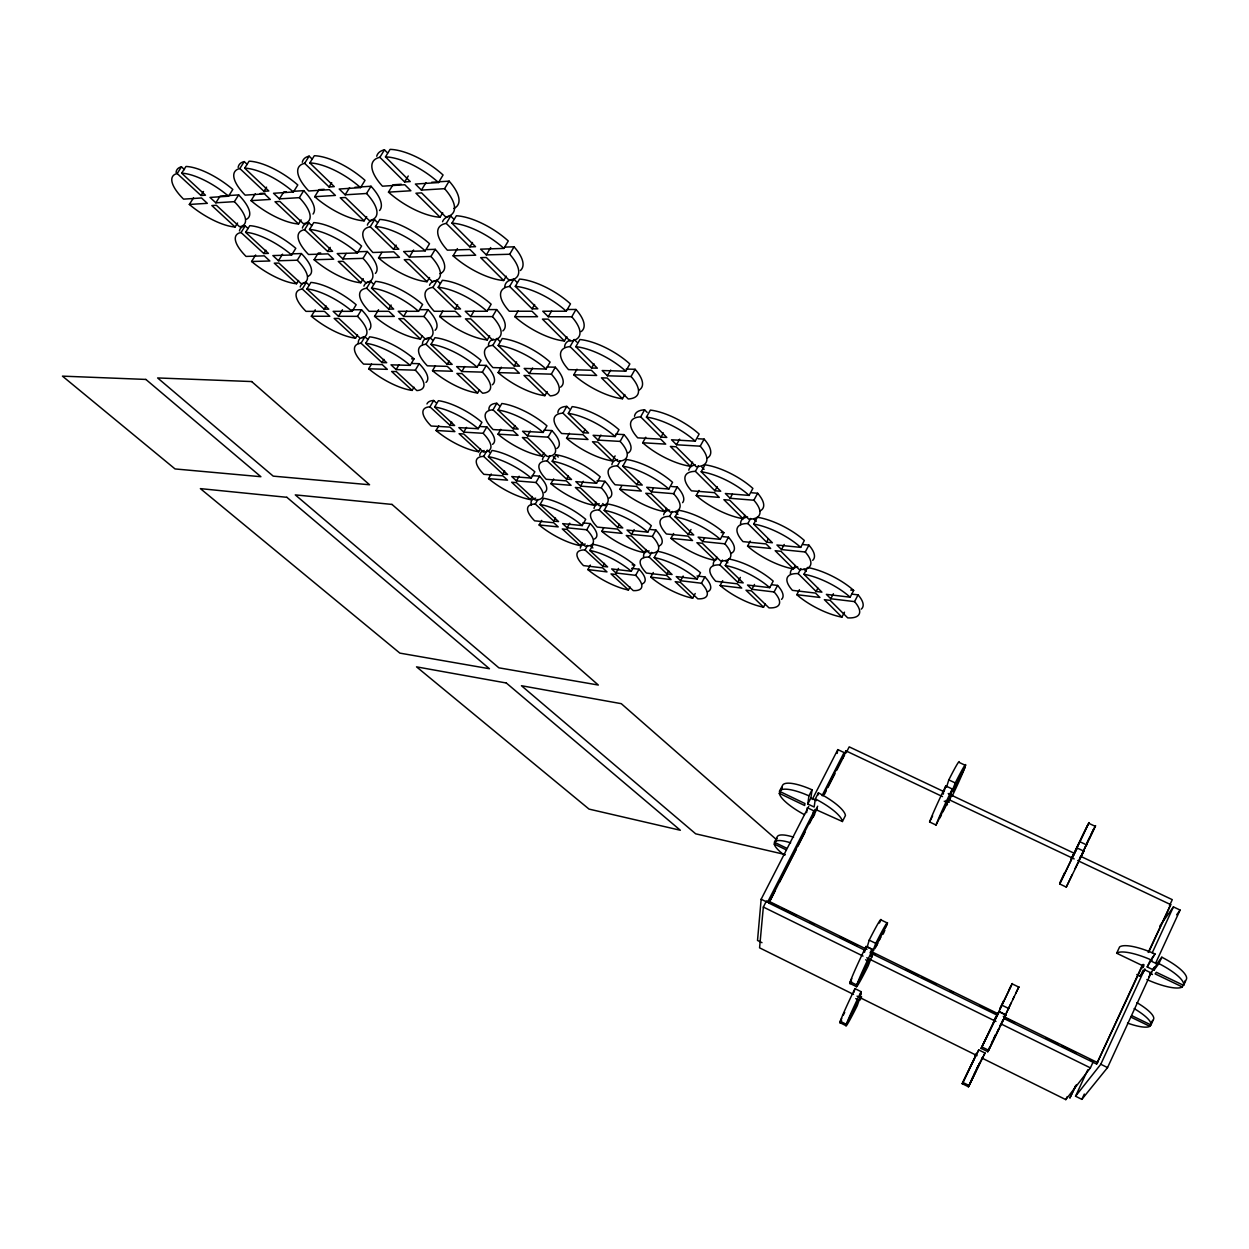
<?xml version="1.0" encoding="UTF-8"?>
<svg xmlns="http://www.w3.org/2000/svg" width="1249" height="1249" viewBox="0 0 1249 1249"><rect width="100%" height="100%" fill="white"/><g stroke="black" fill="none" stroke-linecap="round" stroke-linejoin="round"><path stroke-width="1.5" d="M808.743 806.354L761.156 899.233L757.519 940.45L761.984 942.667M778.705 906.961L766.464 900.951L763.342 907.055L759.579 947.835L853.535 994.407M864.745 950.161L768.853 903.074L817.673 806.198M806.62 812.646L807.291 807.697L813.599 810.726L812.584 817.611M816.674 809.961L842.404 821.514L845.448 815.519A35.144 9.586 27.1 0 0 818.423 792.865L815.332 798.907L814.145 807.026L807.806 803.981L808.93 795.847L812.037 789.805A35.144 9.586 27.1 0 0 782.561 785.356L779.485 791.304L804.934 803.529L804.668 805.511L779.282 793.318L782.358 787.385M807.806 803.981L810.882 798.002L812.037 789.805M818.126 794.926L818.423 792.865M837.189 753.412L837.814 749.603L844.09 752.569L843.106 758.284M845.589 752.975L845.963 750.868L942.511 796.581M854.004 992.284L854.972 988.63L861.092 991.675L859.499 997.467L861.295 993.814M864.527 952.3L864.964 950.645M865.182 949.802L866.072 946.445L872.645 949.662L870.818 956.328L875.768 943.37A35.706 1.561 -64.2 0 1 887.461 923.058L880.982 919.904A35.675 1.655 -64.2 0 0 869.195 940.154L867.009 947.679M851.412 980.215L849.851 983.369L856.33 986.585L869.273 959.763L856.752 985.024L850.241 981.808A35.675 1.655 -64.2 0 1 866.072 946.445M860.202 997.202L857.22 1005.742A33.333 1.358 -64.2 0 1 845.995 1025.663L839.937 1022.65L841.404 1019.699M860.842 997.155L860.061 999.981A33.333 1.358 -64.2 0 0 861.623 996.78M871.911 957.265L872.364 955.626M872.598 954.814L873.051 953.174L868.196 965.836A35.706 1.561 -64.2 0 1 856.33 986.585M874.878 948.709L887.461 923.058M943.229 794.192L943.541 793.177M944.182 791.117L945.79 785.933L952.284 789.009L949.646 797.237L955.282 782.951A34.988 1.499 -64.4 0 1 965.555 765.434L959.154 762.421A34.972 1.592 -64.4 0 0 948.803 779.891L946.523 787.182M947.507 802.498L948.069 800.734L936.032 825.043L929.599 821.967A34.972 1.592 -64.4 0 1 945.79 785.933M947.148 805.012L947.476 804.013M948.116 802.014L951.395 795.035L948.21 793.521M950.099 799.079L951.395 795.035M989.864 1046.756L987.678 1051.845L995.515 1035.577M1146.863 979.544A37.329 9.82 24.8 0 0 1182.319 986.944L1185.192 980.637M1182.319 986.944L1155.138 973.877L1156.355 972.284L1183.615 985.367L1186.503 979.044A37.298 9.914 24.8 0 0 1161.835 957.218L1156.839 963.853L1153.935 970.161L1147.207 966.929L1150.11 960.637M1127.504 1023.072A34.769 8.556 25.2 0 0 1149.845 1026.319L1152.546 1020.402M1131.937 1015.718L1150.969 1024.945L1153.67 1019.028A34.738 8.634 25.1 0 0 1136.918 1002.635M1153.935 970.161L1158.9 963.588L1161.835 957.218M1060.073 882.434L1064.648 872.661M1169.439 905.822L1172.28 899.655L1080.978 856.471M1004.227 1018.669L1096.622 1064.039L1142.46 964.852M1148.19 952.456L1170.703 904.635L1077.668 860.577M1096.622 1064.039L1143.132 964.337M1148.815 952.05L1170.703 904.635M1087.785 1069.784L1075.545 1096.232L1081.853 1099.354L1084.304 1094.062M1144.006 964.696L1142.554 967.834L1143.741 966.226L1116.668 953.221L1119.588 946.961A37.298 9.914 24.8 0 1 1155.013 953.955L1147.207 966.929M1136.793 974.517A37.329 9.82 24.8 0 0 1140.243 976.343L1143.1 970.145M1075.545 1096.232L1100.791 1064.257L1144.865 968.787M1152.203 952.878L1173.42 906.899L1180.086 910.053L1155.637 963.151M1081.853 1099.354L1107.551 1067.583L1151.562 972.003M1148.658 977.171L1154.56 966.898M982.292 1058.231L1065.803 1099.635L1067.208 1096.622M1075.53 1085.803L1069.831 1098.105L1076.482 1084.585M1065.803 1099.635L1090.408 1067.879L1093.375 1061.463L1089.877 1059.745M973.283 1075.92L968.35 1086.864L975.641 1071.72M991.487 1043.243L992.768 1040.464M973.892 1074.608L975.25 1071.72M993.423 1039.074L995.578 1034.469M1003.696 1018.684L1018.95 986.726L1015.671 993.423M1075.951 849.663L1089.019 822.56L1073.188 855.706L1077.184 848.009L1083.835 851.147L1079.761 858.812L1095.592 825.636L1089.347 838.563M999.138 1011.737L981.964 1046.974L988.63 1050.268L1005.867 1015.031L999.138 1011.737L995.906 1017.794L1012.283 983.494L999.809 1009.52M975.937 1070.268L978.061 1065.756M977.061 1068.707L978.498 1065.709M981.214 1059.933L981.917 1058.449M969.13 1085.553L985.039 1053.032L978.779 1049.941L962.932 1082.461L969.13 1085.553L980.512 1061.307M982.885 1056.779L982.167 1058.278L983.244 1056.326M997.03 1032.377L998.56 1029.16M1001.058 1023.837L1001.807 1022.244M1002.182 1021.448L1002.931 1019.871M1003.696 1018.294L1004.071 1017.498M1078.621 860.795L1080.791 856.236L1080.291 857.173M1085.412 846.619L1082.493 852.755L1083.383 851.1M1088.332 840.483L1094.155 828.259L1091.267 833.973M988.63 1050.268L999.356 1027.708M1003.322 1019.481L1002.572 1021.073L1005.867 1015.031M1011.112 1002.994L1006.444 1012.783M1012.642 999.809L1014.157 996.608M1071.361 859.437L1059.683 883.949L1066.271 887.087L1072.173 874.675M1075.108 868.492L1077.934 862.544M1084.959 847.79L1087.895 841.639M976.094 1054.64L962.167 1083.789L974.423 1058.371L973.752 1059.636M976.687 1053.719L975.969 1055.202L978.779 1049.941M1071.72 858.453L1074.249 853.145L1071.314 858.797M997.045 1015L997.436 1014.25L981.043 1048.567L994.235 1021.229L993.455 1022.697M976.312 1053.61L974.766 1056.857L976.125 1054.281M1071.158 858.969L1087.614 825.183M995.937 1016.717L994.282 1020.183L996.64 1015.749M1077.184 848.009L1059.683 883.949M1083.835 851.147L1066.271 887.087M1000.027 1008.224L1003.634 1000.777M1086.942 842.763L1089.253 838.048M854.972 988.63A33.317 1.436 -64.2 0 0 840.28 1021.292L846.354 1024.321L858.063 1000.636L845.995 1025.663M850.241 981.808L851.802 978.654M879.421 923.027L880.982 919.904M929.599 821.967L932.613 815.894M965.555 765.434L952.971 791.538L964.884 767.526A34.988 1.499 -64.4 0 1 952.081 796.316M876.142 946.617L877.688 943.495M879.234 940.356L880.795 937.234M882.34 934.111L883.886 931.005M885.416 927.882L886.962 924.775M939.935 817.876L941.434 814.848M942.933 811.819L945.93 805.761M840.28 1021.292L841.748 1018.325M843.216 1015.359L844.683 1012.408M1008.63 990.582L1011.237 985.383M815.035 809.383L767.495 902.356L761.156 899.233M822.076 795.613L844.09 752.569M822.966 795.832L845.963 750.868M768.853 903.074L775.036 891.005M779.438 882.372L796.206 849.585M797.955 846.135L805.012 832.334M809.43 823.716L817.361 808.181M824.418 794.38L826.182 790.929M827.946 787.479L835.003 773.677M836.768 770.227L844.714 754.693M813.193 817.111L814.707 814.161M846.213 752.725L849.211 746.855L944.025 791.694M812.256 799.485L837.814 749.603M786.292 848.024L774.427 842.263L777.3 836.658A32.864 8.368 27.1 0 1 793.568 837.173M784.606 855.315A32.896 8.29 27.1 0 1 774.239 844.027L777.112 838.438M844.496 612.166L841.904 617.147L824.356 599.661L830.148 600.363L847.712 617.88A40.296 13.88 27.2 0 0 854.55 601.612L858.063 594.852L852.083 594.149M854.55 601.612L830.788 598.755L826.385 594.368L850.147 597.194L853.676 590.418A40.265 13.989 27.2 0 0 807.525 567.514L803.966 574.259L821.92 592.151L816.112 591.464L798.173 573.603L800.843 568.56M830.788 598.755L833.411 593.743M816.112 591.464L817.876 588.123M841.904 617.147A40.296 13.88 27.2 0 1 796.815 594.68L799.438 589.731M765.247 603.97L763.545 607.17L745.996 590.199L751.43 590.855L768.978 607.857A38.875 13.005 27.9 0 0 774.099 591.964L777.581 585.422L771.976 584.766M802.92 544.533L808.915 545.126L805.277 551.996L781.515 549.576L776.925 545.001L800.703 547.374L804.34 540.489A41.014 14.598 27.7 0 0 757.347 517.242L753.678 524.08L772.382 542.737L766.574 542.175L747.87 523.55L750.633 518.444M750.259 541.114L747.573 546.125A41.045 14.488 27.7 0 0 793.458 568.919L795.238 565.547M781.515 549.576L784.231 544.47M774.099 591.964L751.898 589.294L747.495 585.032L769.712 587.654L773.193 581.113A38.844 13.099 27.9 0 0 728.776 559.006L725.279 565.516L743.202 582.877L737.769 582.253L719.846 564.907L722.484 560.036M766.574 542.175L768.4 538.772M751.898 589.294L754.49 584.438M737.769 582.253L740.376 577.397M763.545 607.17A38.875 13.005 27.9 0 1 720.127 585.469L722.703 580.691M697.004 575.992L704.889 576.913L701.47 583.236L680.611 580.738L676.224 576.585L697.083 579.052L700.502 572.729A37.595 12.318 28.4 0 0 657.661 551.324L654.211 557.616L672.071 574.509L666.982 573.916L649.121 557.054L651.697 552.339M722.859 536.648L728.448 537.195L724.873 543.83L702.687 541.566L698.113 537.132L720.298 539.349L723.889 532.714A39.578 13.661 28.4 0 0 678.707 510.279L675.084 516.883L693.741 534.962L688.324 534.431L669.667 516.383L672.384 511.45M653.289 572.51L650.76 577.147A37.626 12.24 28.4 0 0 692.695 598.162L695.209 593.509M751.664 492.777L757.643 493.246L753.881 500.224L730.134 498.289L725.357 493.511L749.103 495.4L752.882 488.421A41.826 15.253 28.3 0 0 705.014 464.815L701.204 471.763L720.72 491.232L714.928 490.779L695.412 471.341L698.456 465.815M673.633 533.495L670.978 538.35A39.609 13.552 28.4 0 0 715.146 560.364L716.91 557.116M699.034 490.435L696.239 495.525A41.873 15.144 28.3 0 0 742.968 518.663L744.81 515.244M680.611 580.738L683.156 576.039M702.687 541.566L704.467 538.288M730.134 498.289L732.382 494.151M666.982 573.916L668.683 570.777M688.324 534.431L691.009 529.514M714.928 490.779L717.191 486.642M621.674 486.033L619.847 489.311A40.405 14.129 29 0 0 664.78 511.637L666.591 508.343M645.78 437.244L642.704 442.755A42.747 15.815 29 0 0 690.291 466.252L692.586 462.083M646.155 549.498L644.422 552.636L626.233 535.478L631.323 535.993L649.511 553.198A38.344 12.724 29 0 0 652.368 536.461L655.897 530.044L650.651 529.529M630.089 586.983L628.434 589.996L610.995 573.9L615.804 574.478L633.243 590.605A36.518 11.538 28.9 0 0 635.663 575.336L639.035 569.201L631.619 568.342M978.763 1064.491L979.45 1063.227M983.603 1055.67L985.039 1053.032M999.84 1026.038L1000.652 1024.57M1000.09 1025.96L1000.683 1024.867M587.592 545.376L585.032 549.95L602.83 566.359L607.623 566.921L589.825 550.481L593.228 544.361A36.502 11.631 28.9 0 1 634.679 565.126L631.307 571.261L611.651 568.935L616.007 572.979L618.52 568.42M671.712 486.532L677.286 486.969L673.586 493.683L651.463 491.887L646.701 487.266L668.824 489.03L672.54 482.301A40.374 14.239 29 0 0 626.545 459.523L622.798 466.22L642.251 485.065L636.849 484.628L617.412 465.83L620.222 460.834M698.144 438.758L704.124 439.102L700.221 446.174L676.521 444.769L671.54 439.789L695.225 441.147L699.128 434.059A42.716 15.94 29 0 0 650.37 410.078L646.436 417.119L666.81 437.462L661.033 437.134L640.659 416.854L644.593 409.828L647.154 412.389M652.368 536.461L631.557 534.353L627.014 530.044L647.809 532.121L651.338 525.704A38.313 12.818 29 0 0 607.763 503.987L604.204 510.373L622.783 527.937L617.709 527.437L599.13 509.904L601.799 505.127M602.83 566.359L604.5 563.33M676.521 444.769L679.628 439.164M651.463 491.887L653.305 488.562M631.557 534.353L634.195 529.592M661.033 437.134L663.36 432.935M628.434 589.996A36.518 11.538 28.9 0 1 587.842 569.591L590.34 565.094M636.849 484.628L638.692 481.318M617.709 527.437L619.473 524.268M582.065 542.581L580.363 545.641L562.269 528.936L567.062 529.42L585.157 546.156A37.22 11.99 29.4 0 0 586.765 529.795L590.246 523.581L582.846 522.863M644.422 552.636A38.344 12.724 29 0 1 601.799 531.325L603.548 528.202M597.1 480.693L604.922 481.302L601.284 487.797L580.566 486.111L575.82 481.63L596.538 483.285L600.191 476.775A39.078 13.333 29.5 0 0 555.883 454.761L552.199 461.224L571.527 479.491L566.468 479.101L547.156 460.865L549.903 456.026M615.117 455.885L612.307 460.897L592.494 441.74L597.881 442.068L617.693 461.271A41.264 14.723 29.6 0 0 620.129 441.412L623.954 434.605L615.632 434.137M586.765 529.795L567.187 527.812L562.643 523.628L582.237 525.579L585.719 519.35A37.189 12.068 29.4 0 0 543.596 498.304L540.083 504.502L558.568 521.582L553.775 521.098L535.306 504.05L537.944 499.428M553.619 478.945L550.934 483.706A39.109 13.239 29.5 0 0 594.259 505.314L596.038 502.129M580.566 486.111L583.283 481.287M620.129 441.412L598.084 440.116L593.119 435.292L615.164 436.557L618.989 429.734A41.233 14.832 29.6 0 0 572.167 406.612L568.311 413.403L588.576 433.044L583.205 432.747L562.94 413.154L566.796 406.378L569.341 408.845M567.187 527.812L569.778 523.19M626.186 369.064L635.116 369.282L631.042 376.495L607.436 375.793L602.174 370.547L625.765 371.172L629.855 363.959A43.918 16.815 29.9 0 0 579.926 339.525L575.82 346.691L597.35 368.174L591.589 368.018L570.075 346.598L574.181 339.447L576.882 342.148M580.363 545.641A37.22 11.99 29.4 0 1 539.131 524.97L541.707 520.411M566.468 479.101L568.295 475.885M598.084 440.116L600.925 435.042M576.991 369.204L573.791 374.809A43.949 16.69 29.9 0 0 622.47 398.743L624.859 394.512M553.775 521.098L555.508 518.023M607.436 375.793L610.683 370.094M583.205 432.747L585.11 429.375M532.183 475.619L539.537 476.181L535.962 482.489L516.462 480.896L511.762 476.54L531.247 478.086L534.837 471.794A37.938 12.537 30 0 0 492.012 450.452L488.406 456.712L507.609 474.479L502.847 474.105L483.66 456.385L487.266 450.124L489.67 452.357M491.216 474.011L488.562 478.632A37.97 12.443 30 0 0 530.466 499.584L532.215 496.493M612.307 460.897A41.264 14.723 29.6 0 1 566.578 438.243L569.419 433.247M544.08 430.124L551.871 430.562L548.108 437.15L527.484 435.917L522.55 431.248L543.159 432.435L546.937 425.831A39.921 13.864 30.1 0 0 501.848 403.505L498.054 410.062L518.179 429.094L513.152 428.797L493.027 409.828L496.821 403.271L499.35 405.675M516.462 480.896L519.131 476.228M591.589 368.018L594.024 363.756M500.787 429.344L498.008 434.168A39.952 13.755 30.1 0 0 542.082 456.088L543.924 452.856M501.271 367.175L498.117 372.592A42.419 15.488 30.5 0 0 544.861 395.668L547.203 391.593M502.847 474.105L504.627 470.982M527.484 435.917L530.294 431.03M547.046 367.003L555.321 367.206L551.324 374.154L529.404 373.513L524.174 368.439L546.094 369.033L550.091 362.085A42.388 15.597 30.5 0 0 502.207 338.541L498.179 345.442L519.537 366.144L514.198 366.004L492.84 345.364L496.868 338.463L499.553 341.071M513.152 428.797L515.025 425.55M518.132 310.97L514.807 316.668A45.026 17.439 30.7 0 0 564.423 340.977L566.89 336.684M438.774 425.815L436.026 430.483A38.781 12.912 30.6 0 0 478.617 451.732L480.428 448.61M529.404 373.513L532.589 368.018M567.108 309.487L575.992 309.471L571.777 316.793L548.28 316.731L542.769 311.235L566.25 311.22L570.481 303.897A44.995 17.564 30.7 0 0 519.568 279.073L515.306 286.349L537.835 308.831L532.121 308.831L509.608 286.427L513.87 279.167L516.696 281.993M514.198 366.004L516.586 361.898M479.507 426.487L486.813 426.908L483.129 433.294L463.738 432.138L458.851 427.611L478.211 428.719L481.927 422.334A38.75 13.005 30.6 0 0 438.399 400.695L434.652 407.049L454.636 425.503L449.905 425.238L429.937 406.815L433.668 400.476L436.182 402.803M548.28 316.731L551.636 310.954M435.417 365.754L432.529 370.656A41.123 14.473 31 0 0 477.586 392.998L479.507 389.704M532.121 308.831L534.65 304.506M463.738 432.138L466.502 427.392M478.508 365.208L486.267 365.411L482.348 372.124L461.833 371.531L456.634 366.613L477.134 367.159L481.068 360.446A41.092 14.582 31 0 0 434.949 337.683L430.983 344.365L452.169 364.396L447.173 364.271L425.987 344.271L429.953 337.62L432.607 340.134M449.905 425.238L451.748 422.084M489.655 335.794L487.235 339.931L465.44 318.854L470.764 318.87L492.559 340.009A43.465 16.143 31.3 0 0 492.481 316.622L496.618 309.58L488.39 309.596M461.833 371.531L464.753 366.55M439.882 283.117L437.072 280.401L432.903 287.379L455.214 308.956L460.522 308.956L438.196 287.317L442.365 280.307A43.434 16.253 31.3 0 1 491.154 304.21L487.001 311.266L465.237 311.266L470.701 316.575L473.996 311.001M506.251 276.17L503.675 280.525L480.678 257.637L486.361 257.481L509.389 280.447A46.229 18.204 31.6 0 0 509.686 254.25L514.057 246.818L505.236 247.099M447.173 364.271L449.125 360.961M371.546 364.037L368.689 368.783A39.874 13.52 31.4 0 0 412.154 390.406L414.028 387.221M509.686 254.25L486.345 254.905L480.568 249.144L503.893 248.41L508.281 240.979A46.182 18.329 31.6 0 0 456.369 215.765L451.935 223.149L475.541 246.693L469.858 246.88L446.268 223.399L450.702 216.03L453.652 218.997M411.92 363.49L419.18 363.678L415.324 370.157L396.136 369.595L390.999 364.833L410.172 365.364L414.028 358.853A39.843 13.614 31.4 0 0 369.595 336.84L365.707 343.303L386.69 362.71L382.007 362.585L361.039 343.225L364.927 336.793L367.549 339.228M487.235 339.931A43.465 16.143 31.3 0 1 439.632 316.512L442.895 311.017M486.345 254.905L490.701 247.567M455.214 308.956L457.68 304.787M422.412 335.7L420.429 339.025L398.837 318.636L403.802 318.651L425.409 339.103A42.138 15.05 31.7 0 0 423.973 316.481L428.032 309.674L420.351 309.674M396.136 369.595L399.009 364.77M469.858 246.88L472.481 242.478M373.482 284.085L370.703 281.462L366.613 288.222L388.704 309.081L393.669 309.065L371.546 288.16L375.652 281.384A42.091 15.16 31.7 0 1 422.615 304.491L418.556 311.298L398.212 311.313L403.63 316.434L406.846 311.048M381.929 252.376L378.556 257.934A44.621 16.815 32.1 0 0 427.033 281.712L429.547 277.512M382.007 362.585L383.927 359.369M503.675 280.525A46.229 18.204 31.6 0 1 453.106 255.842L457.415 248.613M427.08 249.581L435.245 249.316L430.952 256.467L409.344 257.075L403.63 251.533L425.222 250.862L429.515 243.696A44.574 16.924 32.1 0 0 379.805 219.434L375.465 226.537L398.821 249.175L393.56 249.347L370.235 226.772L374.559 219.683L377.495 222.525M442.739 212.798L440.07 217.217L415.948 193.22L421.6 192.877L445.721 216.951A47.54 19 32.6 0 0 444.582 188.677L449.125 181.136L431.686 182.276M315.263 309.814L311.344 316.231A40.858 14.02 32 0 0 355.528 338.151L357.479 334.919M409.344 257.075L413.606 250.003M420.429 339.025A42.138 15.05 31.7 0 1 374.575 316.372L378.572 309.736M388.704 309.081L391.124 305.037M393.56 249.347L396.136 245.116M355.528 338.151L334.17 318.433L338.807 318.448L360.196 338.214A40.858 14.02 32 0 0 357.526 316.34L361.507 309.752L351.937 309.768M444.582 188.677L421.428 190.098L415.371 184.056L438.493 182.557L443.067 175.001A47.493 19.141 32.6 0 0 390.094 149.365L385.488 156.874L410.25 181.573L404.614 181.948L379.868 157.312L384.473 149.833L387.58 152.94M309.049 285.037L306.302 282.493L302.289 289.019L324.147 309.174L328.768 309.174L306.911 288.956L310.923 282.415A40.811 14.129 32.1 0 1 356.152 304.74L352.156 311.329L333.155 311.344L338.51 316.294L342.46 309.783M317.433 254.359L314.123 259.745A43.247 15.644 32.5 0 0 360.805 282.742L363.272 278.683M421.428 190.098L425.956 182.651M357.105 251.783L367.253 251.471L363.037 258.371L342.882 258.933L337.23 253.578L357.37 252.954L361.586 246.053A43.2 15.753 32.5 0 0 313.764 222.603L309.518 229.473L332.593 251.314L327.691 251.471L304.615 229.691L308.862 222.837L311.766 225.585M324.147 309.174L326.114 305.927M404.614 181.948L408.251 176M324.209 189.302L319.073 189.645L314.701 196.702A45.885 17.502 33 0 0 364.099 220.839L366.706 216.577M342.882 258.933L346.223 253.469M440.07 217.217A47.54 19 32.6 0 1 388.486 192.143L392.967 184.805L401.304 184.259M354.888 187.303L371 186.242L366.55 193.486L345.161 194.813L339.182 189.021L360.539 187.615L365.005 180.356A45.838 17.627 33 0 0 314.326 155.719L309.83 162.932L334.279 186.616L329.08 186.96L304.647 163.338L309.143 156.156L312.203 159.123M327.691 251.471L330.204 247.38M345.161 194.813L349.579 187.647M255.655 254.999L251.611 261.509A41.92 14.551 32.8 0 0 296.559 283.726L298.573 280.463M329.08 186.96L331.734 182.666M291.923 253.859L301.384 253.547L297.262 260.214L278.465 260.744L272.875 255.577L291.657 254.999L295.794 248.317A41.888 14.66 32.8 0 0 249.784 225.679L245.616 232.314L268.426 253.391L263.836 253.531L241.057 232.517L245.21 225.897L248.067 228.536M255.311 193.814L251.018 200.636A44.464 16.253 33.3 0 0 298.558 223.961L301.118 219.855M278.465 260.744L282.555 254.156M293.687 191.3L303.71 190.644L299.354 197.654L279.433 198.872L273.531 193.283L293.421 191.987L297.793 184.977A44.418 16.378 33.3 0 0 249.082 161.183L244.679 168.147L268.816 190.972L263.961 191.3L239.855 168.537L244.242 161.589L247.271 164.462M263.836 253.531L265.881 250.237M279.433 198.872L283.757 191.956L286.24 191.784M193.533 197.857L189.333 204.446A43.091 15.082 33.5 0 0 235.077 226.99L237.575 223.009M263.961 191.3L266.568 187.147M235.077 226.99L211.846 205.554L216.374 205.273L239.636 226.772A43.091 15.082 33.5 0 0 234.39 201.667L238.653 194.906L220.058 196.124L215.827 202.806L210.004 197.42L228.536 196.218L232.814 189.442A43.059 15.191 33.6 0 0 185.976 166.46L181.667 173.189L205.46 195.187L200.948 195.484L177.171 173.549L181.464 166.835L184.462 169.614M200.948 195.484L203.493 191.487M1159.884 925.915L1173.42 906.899M1176.652 914.799L1180.086 910.053M1151.937 958.139L1152.546 957.312M1153.17 956.484L1155.013 953.955M1140.243 976.343L1144.974 969.942L1151.672 973.158M1150.329 972.534L1149.72 973.33A37.298 9.914 24.8 0 0 1152.452 974.517M1153.342 968.506L1153.951 967.71M260.104 193.501L264.929 193.189M189.333 204.446L207.334 203.337L201.526 197.966L183.541 199.137A43.091 15.082 33.5 0 1 177.171 173.549M215.827 202.806L234.39 201.667M251.018 200.636L270.33 199.434L264.429 193.876L245.147 195.125A44.464 16.253 33.3 0 1 239.855 168.537M314.701 196.702L335.403 195.422L329.424 189.645L308.753 190.988A45.885 17.502 33 0 1 304.647 163.338M388.486 192.143L410.874 190.754L404.817 184.743L382.459 186.195A47.54 19 32.6 0 1 379.868 157.312M318.261 253.016L320.681 252.938M251.611 261.509L269.862 260.994L264.288 255.842L246.053 256.42A41.92 14.551 32.8 0 1 241.057 232.517M314.123 259.745L333.67 259.199L328.034 253.875L308.503 254.484A43.247 15.644 32.5 0 1 304.615 229.691M378.556 257.934L399.477 257.341L393.778 251.83L372.873 252.485A44.621 16.815 32.1 0 1 370.235 226.772M453.106 255.842L475.682 255.202L469.921 249.472L447.361 250.175A46.229 18.204 31.6 0 1 446.268 223.399M311.344 316.231L329.814 316.278L324.459 311.344L306.005 311.36A40.858 14.02 32 0 1 302.289 289.019M338.51 316.294L357.526 316.34M374.575 316.372L394.325 316.419L388.907 311.313L369.173 311.329A42.138 15.05 31.7 0 1 366.613 288.222M403.63 316.434L423.973 316.481M439.632 316.512L460.756 316.559L455.292 311.282L434.199 311.282A43.465 16.143 31.3 0 1 432.903 287.379M470.701 316.575L492.481 316.622M514.807 316.668L537.554 316.715L532.043 311.235L509.311 311.251A45.026 17.439 30.7 0 1 509.608 286.427M411.608 358.806L414.028 358.853M368.689 368.783L387.346 369.345L382.21 364.599L363.568 364.099A39.874 13.52 31.4 0 1 361.039 343.225M432.529 370.656L452.45 371.25L447.267 366.363L427.345 365.816A41.123 14.473 31 0 1 425.987 344.271M498.117 372.592L519.381 373.217L514.166 368.158L492.902 367.596A42.419 15.488 30.5 0 1 492.84 345.364M573.791 374.809L596.663 375.481L591.402 370.25L568.529 369.626A43.949 16.69 29.9 0 1 570.075 346.598M436.026 430.483L454.87 431.608L449.983 427.096L431.155 426.018A38.781 12.912 30.6 0 1 429.937 406.815M498.008 434.168L518.054 435.355L513.12 430.718L493.09 429.562A39.952 13.755 30.1 0 1 493.027 409.828M566.578 438.243L587.998 439.507L583.033 434.714L561.628 433.497A41.264 14.723 29.6 0 1 562.94 413.154M642.704 442.755L665.701 444.129L660.705 439.164L637.724 437.853A42.747 15.815 29 0 1 640.659 416.854M488.562 478.632L507.531 480.178L502.832 475.838L483.878 474.323A37.97 12.443 30 0 1 483.66 456.385M550.934 483.706L571.074 485.346L566.343 480.881L546.203 479.288A39.109 13.239 29.5 0 1 547.156 460.865M619.847 489.311L641.346 491.06L636.584 486.47L615.086 484.753A40.405 14.129 29 0 1 617.412 465.83M696.239 495.525L719.283 497.399L714.506 492.652L691.462 490.826A41.873 15.144 28.3 0 1 695.412 471.341M721.095 532.449L723.889 532.714M539.131 524.97L558.209 526.906L553.682 522.722L534.619 520.817A37.22 11.99 29.4 0 1 535.306 504.05M601.799 531.325L622.049 533.385L617.49 529.092L597.256 527.078A38.344 12.724 29 0 1 599.13 509.904M670.978 538.35L692.539 540.536L687.98 536.118L666.42 533.979A39.609 13.552 28.4 0 1 669.667 516.383M747.573 546.125L770.649 548.467L766.059 543.924L742.983 541.613A41.045 14.488 27.7 0 1 747.87 523.55M632.197 564.845L634.679 565.126M850.678 590.059L853.676 590.418M587.842 569.591L606.998 571.901L602.643 567.873L583.486 565.61A36.518 11.538 28.9 0 1 585.032 549.95M616.007 572.979L635.663 575.336M650.76 577.147L671.056 579.583L666.685 575.461L646.389 573.057A37.626 12.24 28.4 0 1 649.121 557.054M720.127 585.469L741.734 588.076L737.332 583.829L715.739 581.269A38.875 13.005 27.9 0 1 719.846 564.907M796.815 594.68L819.906 597.459L815.519 593.088L792.428 590.355A40.296 13.88 27.2 0 1 798.173 573.603M785.309 854.581L695.677 833.817L521.442 685.717L621.284 703.671L776.066 839.266M1088.628 823.232L1095.186 826.307M948.803 779.891L955.282 782.951M1080.12 841.842L1086.771 844.98M949.302 794.192L1073.953 853.145M947.772 799.079L1074.171 858.922M945.915 800.5L949.443 802.17M944.228 801.234L947.429 802.748M810.882 798.002L816.409 800.656M1150.954 961.027L1156.839 963.853M774.239 844.027L786.089 849.773M1130.86 1017.108L1149.845 1026.319M1012.065 983.822L1018.7 987.053M869.195 940.154L875.768 943.37M1002.198 1005.32L1008.927 1008.614M867.399 946.914L873.91 950.099M998.935 1011.44L1005.586 1014.719M769.025 901.325L866.931 949.381M870.428 951.098L998.045 1013.751M1003.29 1016.327L1097.699 1062.665M1100.791 1064.257L1107.551 1067.583M782.202 908.679L796.191 915.548M810.179 922.418L813.677 924.135M839.89 937.015L857.376 945.587M871.365 952.456L874.862 954.174M906.321 969.63L918.561 975.641M922.059 977.358L936.047 984.212M950.021 991.081L953.518 992.799M979.747 1005.679L997.233 1014.266M1005.976 1018.559L1014.703 1022.837M1046.178 1038.294L1058.418 1044.305M1061.915 1046.022L1075.889 1052.891M869.975 952.737L997.248 1015.234M763.342 907.055L863.043 956.078M866.744 957.78L995.968 1021.448M1001.214 1024.024L1090.408 1067.879M865.588 959.794L868.82 961.387M981.199 1048.379L987.85 1051.674M857.017 996.14L977.077 1055.639M855.752 998.622L858.766 1000.121M962.276 1083.695L968.459 1086.771M296.559 283.726L274.296 263.18L278.886 263.055L301.165 283.664A41.92 14.551 32.8 0 0 297.262 260.214M412.154 390.406L391.624 371.468L396.323 371.609L416.854 390.578A39.874 13.52 31.4 0 0 415.324 370.157M478.617 451.732L459.07 433.7L463.801 433.981L483.363 452.06A38.781 12.912 30.6 0 0 483.129 433.294M530.466 499.584L511.668 482.239L516.43 482.629L535.243 500.006A37.97 12.443 30 0 0 535.962 482.489M590.668 545.922L592.9 547.983M298.558 223.961L275.014 201.745L279.885 201.448L303.445 223.727A44.464 16.253 33.3 0 0 299.354 197.654M360.805 282.742L338.276 261.463L343.194 261.322L365.738 282.664A43.247 15.644 32.5 0 0 363.037 258.371M477.586 392.998L456.884 373.451L461.896 373.592L482.614 393.201A41.123 14.473 31 0 0 482.348 372.124M542.082 456.088L522.394 437.509L527.421 437.821L547.124 456.431A39.952 13.755 30.1 0 0 548.108 437.15M594.259 505.314L575.352 487.469L580.41 487.891L599.333 505.767A39.109 13.239 29.5 0 0 601.284 487.797M692.695 598.162L675.194 581.659L680.283 582.268L697.785 598.817A37.626 12.24 28.4 0 0 701.47 583.236M553.245 456.712L555.664 459.007M602.689 503.55L605.031 505.751M555.883 454.761L558.303 457.056M364.099 220.839L340.274 197.795L345.489 197.483L369.329 220.589A45.885 17.502 33 0 0 366.55 193.486M427.033 281.712L404.27 259.683L409.531 259.542L432.326 281.634A44.621 16.815 32.1 0 0 430.952 256.467M544.861 395.668L524.002 375.481L529.342 375.652L550.216 395.886A42.419 15.488 30.5 0 0 551.324 374.154M664.78 511.637L645.764 493.261L651.166 493.698L670.182 512.137A40.405 14.129 29 0 0 673.586 493.683M715.146 560.364L696.895 542.706L702.313 543.268L720.564 560.957A39.609 13.552 28.4 0 0 724.873 543.83M675.631 512.074L677.973 514.338M725.607 560.598L727.855 562.784M564.423 340.977L542.441 319.104L548.17 319.12L570.153 341.055A45.026 17.439 30.7 0 0 571.777 316.793M622.47 398.743L601.456 377.838L607.217 378.01L628.231 398.977A43.949 16.69 29.9 0 0 631.042 376.495M690.291 466.252L670.385 446.439L676.162 446.783L696.083 466.642A42.747 15.815 29 0 0 700.221 446.174M742.968 518.663L723.889 499.678L729.681 500.162L748.76 519.178A41.873 15.144 28.3 0 0 753.881 500.224M793.458 568.919L775.161 550.715L780.968 551.309L799.251 569.56A41.045 14.488 27.7 0 0 805.277 551.996M701.673 466.876L704.108 469.327M753.896 519.084L756.238 521.426M803.981 569.138L806.23 571.386M846.354 1024.321A33.333 1.358 -64.2 0 1 861.092 991.675M841.654 1020.761A33.317 1.436 -64.2 0 1 839.937 1022.65M884.87 930.146A35.706 1.561 -64.2 0 1 883.184 934.096M856.752 985.024A35.706 1.561 -64.2 0 1 872.645 949.662M851.599 981.62A35.675 1.655 -64.2 0 1 849.851 983.369M774.427 842.263A32.896 8.29 27.1 0 1 790.664 842.825M804.543 814.723A35.175 9.508 27.1 0 1 779.282 793.318M779.485 791.304A35.175 9.508 27.1 0 1 808.93 795.847M815.332 798.907A35.175 9.508 27.1 0 1 842.404 821.514M1134.17 1008.599A34.769 8.556 25.2 0 1 1150.969 1024.945M1116.668 953.221A37.329 9.82 24.8 0 1 1152.093 960.325M1158.9 963.588A37.329 9.82 24.8 0 1 1183.615 985.367M936.032 825.043A34.988 1.499 -64.4 0 1 952.284 789.009M181.667 173.189A43.091 15.082 33.5 0 1 228.536 196.218M238.653 194.906A43.059 15.191 33.6 0 1 246.631 219.168M176.093 172.456A43.059 15.191 33.6 0 1 181.464 166.835M365.707 343.303A39.874 13.52 31.4 0 1 410.172 365.364M358.354 343.506A39.843 13.614 31.4 0 1 359.774 338.791M361.976 337.449A39.843 13.614 31.4 0 1 364.927 336.793M419.18 363.678A39.843 13.614 31.4 0 1 425.987 382.428M306.911 288.956A40.858 14.02 32 0 1 352.156 311.329M300.228 287.005A40.811 14.129 32.1 0 1 306.302 282.493M361.507 309.752A40.811 14.129 32.1 0 1 369.298 329.689M245.616 232.314A41.92 14.551 32.8 0 1 291.657 254.999M301.384 253.547A41.888 14.66 32.8 0 1 308.097 276.279M239.465 230.94A41.888 14.66 32.8 0 1 245.21 225.897M375.465 226.537A44.621 16.815 32.1 0 1 425.222 250.862M435.245 249.316A44.574 16.924 32.1 0 1 439.945 273.734M367.362 225.132A44.574 16.924 32.1 0 1 374.559 219.683M438.196 287.317A43.465 16.143 31.3 0 1 487.001 311.266M429.531 285.256A43.434 16.253 31.3 0 1 437.072 280.401M496.618 309.58A43.434 16.253 31.3 0 1 502.847 330.907M498.179 345.442A42.419 15.488 30.5 0 1 546.094 369.033M488.468 345.614A42.388 15.597 30.5 0 1 493.417 339.166M555.321 367.206A42.388 15.597 30.5 0 1 560.52 387.19M309.83 162.932A45.885 17.502 33 0 1 360.539 187.615M302.32 162.261A45.838 17.627 33 0 1 309.143 156.156M371 186.242A45.838 17.627 33 0 1 379.555 210.55M701.204 471.763A41.873 15.144 28.3 0 1 749.103 495.4M757.643 493.246A41.826 15.253 28.3 0 1 759.72 511.091M688.792 470.17A41.826 15.253 28.3 0 1 695.334 464.831M753.678 524.08A41.045 14.488 27.7 0 1 800.703 547.374M740.704 524.658A41.014 14.598 27.7 0 1 747.62 517.008M808.915 545.126A41.014 14.598 27.7 0 1 812.693 560.333M803.966 574.259A40.296 13.88 27.2 0 1 850.147 597.194M790.461 574.009A40.265 13.989 27.2 0 1 797.768 567.046M858.063 594.852A40.265 13.989 27.2 0 1 861.201 609.153M646.436 417.119A42.747 15.815 29 0 1 695.225 441.147M704.124 439.102A42.716 15.94 29 0 1 707.075 458.164M634.523 416.292A42.716 15.94 29 0 1 644.593 409.828M568.311 413.403A41.264 14.723 29.6 0 1 615.164 436.557M623.954 434.605A41.233 14.832 29.6 0 1 627.997 453.075M557.881 412.654A41.233 14.832 29.6 0 1 566.796 406.378M725.279 565.516A38.875 13.005 27.9 0 1 769.712 587.654M713.429 565.407A38.844 13.099 27.9 0 1 716.692 559.365M777.581 585.422A38.844 13.099 27.9 0 1 781.515 599.379M675.084 516.883A39.609 13.552 28.4 0 1 720.298 539.349M728.448 537.195A39.578 13.661 28.4 0 1 730.837 553.463M663.672 514.791A39.578 13.661 28.4 0 1 669.667 510.076M622.798 466.22A40.405 14.129 29 0 1 668.824 489.03M611.869 464.769A40.374 14.239 29 0 1 617.568 459.554M677.286 486.969A40.374 14.239 29 0 1 682.594 502.66M385.488 156.874A47.54 19 32.6 0 1 438.493 182.557M449.125 181.136A47.493 19.141 32.6 0 1 453.855 208.458M376.73 156.25A47.493 19.141 32.6 0 1 384.473 149.833M575.82 346.691A43.949 16.69 29.9 0 1 625.765 371.172M635.116 369.282A43.918 16.815 29.9 0 1 639.238 389.985M564.61 346.863A43.918 16.815 29.9 0 1 570.403 340.181M515.306 286.349A45.026 17.439 30.7 0 1 566.25 311.22M504.752 287.426A44.995 17.564 30.7 0 1 513.87 279.167M575.992 309.471A44.995 17.564 30.7 0 1 581.16 331.61M451.935 223.149A46.229 18.204 31.6 0 1 503.893 248.41M442.568 221.729A46.182 18.329 31.6 0 1 450.702 216.03M514.057 246.818A46.182 18.329 31.6 0 1 520.38 270.518M244.679 168.147A44.464 16.253 33.3 0 1 293.421 191.987M238.169 167.444A44.418 16.378 33.3 0 1 244.242 161.589M303.71 190.644A44.418 16.378 33.3 0 1 313.046 214.047M430.983 344.365A41.123 14.473 31 0 1 477.134 367.159M422.49 344.537A41.092 14.582 31 0 1 429.953 337.62M486.267 365.411A41.092 14.582 31 0 1 492.309 384.786M371.546 288.16A42.138 15.05 31.7 0 1 418.556 311.298M363.927 286.146A42.091 15.16 31.7 0 1 370.703 281.462M428.032 309.674A42.091 15.16 31.7 0 1 435.089 330.282M309.518 229.473A43.247 15.644 32.5 0 1 357.37 252.954M302.414 228.083A43.2 15.753 32.5 0 1 308.862 222.837M367.253 251.471A43.2 15.753 32.5 0 1 375.387 273.437M488.406 456.712A37.97 12.443 30 0 1 531.247 478.086M539.537 476.181A37.938 12.537 30 0 1 544.408 492.606M479.819 455.479A37.938 12.537 30 0 1 484.19 450.514M540.083 504.502A37.22 11.99 29.4 0 1 582.237 525.579M590.246 523.581A37.189 12.068 29.4 0 1 594.337 539.053M531.465 505.299A37.189 12.068 29.4 0 1 535.696 498.164M589.825 550.481A36.518 11.538 28.9 0 1 631.307 571.261M639.035 569.201A36.502 11.631 28.9 0 1 642.423 583.783M580.348 548.139A36.502 11.631 28.9 0 1 585.266 544.033M434.652 407.049A38.781 12.912 30.6 0 1 478.211 428.719M426.955 403.958A38.75 13.005 30.6 0 1 433.668 400.476M486.813 426.908A38.75 13.005 30.6 0 1 492.528 444.332M498.054 410.062A39.952 13.755 30.1 0 1 543.159 432.435M551.871 430.562A39.921 13.864 30.1 0 1 556.82 448.485M488.905 409.375A39.921 13.864 30.1 0 1 496.821 403.271M654.211 557.616A37.626 12.24 28.4 0 1 697.083 579.052M704.889 576.913A37.595 12.318 28.4 0 1 707.465 591.823M643.781 557.647A37.595 12.318 28.4 0 1 649.168 550.95M604.204 510.373A38.344 12.724 29 0 1 647.809 532.121M655.897 530.044A38.313 12.818 29 0 1 659.207 545.907M594.056 508.437A38.313 12.818 29 0 1 599.333 503.831M552.199 461.224A39.109 13.239 29.5 0 1 596.538 483.285M604.922 481.302A39.078 13.333 29.5 0 1 609.028 498.164M542.519 459.882A39.078 13.333 29.5 0 1 544.907 455.854M251.658 381.554L157.624 377.947L273.219 476.134L369.563 484.768L251.658 381.554M145.868 379.431L62.45 376.136L175.047 468.937L260.9 476.712L145.868 379.431M392.014 504.424L295.279 494.885L498.882 667.825L598.333 685.045L392.014 504.424M286.864 497.305L200.386 488.624L399.867 653.118L489.452 668.746L286.864 497.305M506.313 683L416.526 666.857L589.044 809.102L680.346 830.257L506.313 683"/></g></svg>
